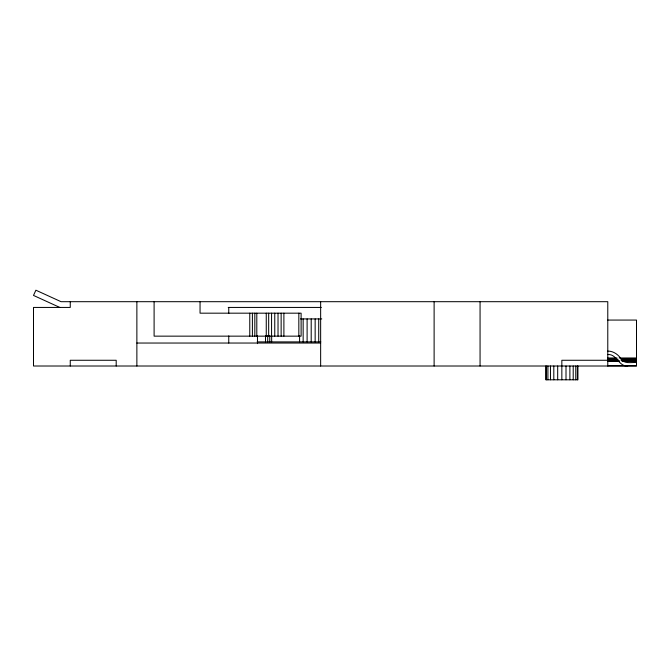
<?xml version="1.0" encoding="UTF-8"?>
<svg xmlns="http://www.w3.org/2000/svg" width="670" height="670" viewBox="0 0 670 670"><rect width="100%" height="100%" fill="white"/><g stroke="black" fill="none" stroke-linecap="round" stroke-linejoin="round"><path stroke-width="1" d="M228.219 307.438L321.324 307.438M300.487 318.92L321.767 318.92M607.782 320.067L636.5 320.067L636.5 366.013L33.5 366.013L33.5 307.438L70.258 307.438L70.258 301.693M257.154 341.893L320.813 341.893M136.873 343.04L320.645 343.04M607.782 357.973L617.011 357.973M619.063 357.973L636.5 357.973M607.782 358.86L617.011 358.86M621.115 358.86L636.5 358.86M607.782 359.698L618.042 359.698M621.115 359.698L636.5 359.698M607.782 360.267L561.845 360.267L561.845 379.798M607.782 360.41L619.063 360.41M621.115 360.41L636.5 360.41M607.782 360.954L619.063 360.954M622.145 360.954L636.5 360.954M607.782 361.415L619.063 361.415M622.145 361.415L636.5 361.298M636.5 362.562C631.726 362.127 625.855 363.994 621.995 360.209C619.005 355.125 613.904 351.055 607.782 351.08M607.782 365.736L636.5 365.736M607.782 354.522C616.936 353.886 618.527 366.649 627.681 366.013M59.814 307.438L33.5 295.428L35.887 290.202L61.062 301.693L607.782 301.693L607.782 366.013M577.925 366.013L577.925 379.798L545.765 379.798L545.765 366.013M577.372 366.013L577.372 379.798M575.764 366.013L575.764 379.798M573.21 366.013L573.21 379.798M569.885 366.013L569.885 379.798M566.008 366.013L566.008 379.798M557.683 366.013L557.683 379.798M553.805 366.013L553.805 379.798M550.472 366.013L550.472 379.798M547.918 366.013L547.918 379.798M546.31 366.013L546.31 379.798M480.063 301.693L480.063 366.013M434.118 301.693L434.118 366.013M320.645 301.693L320.645 366.013M318.719 318.92L318.719 341.893M315.151 318.92L315.151 341.893M311.198 318.92L311.198 341.893M307.111 318.92L307.111 341.893M303.158 318.92L303.158 341.893M299.591 335.628L299.591 341.893M298.828 313.175L298.828 336.147M283.896 313.175L283.896 336.147M281.14 313.175L281.14 336.147M278.025 313.175L278.025 336.147M274.759 313.175L274.759 336.147M271.66 335.628L271.66 341.893M271.568 313.175L271.568 336.147M269.767 335.628L269.767 341.893M268.67 313.175L268.67 336.147M267.69 335.628L267.69 341.893M266.258 313.175L266.258 336.147M265.513 335.628L265.513 341.893M257.473 335.628L257.473 343.635M256.803 313.175L256.803 336.147M254.818 313.175L254.818 336.147M252.406 313.175L252.406 336.147M249.768 313.175L249.768 336.147M228.755 307.438L228.755 313.535M228.755 335.921L228.755 343.04M200.045 301.693L200.045 313.175L301.115 313.175L301.115 336.147L154.1 336.147L154.1 301.693M136.873 301.693L136.873 366.013M116.195 366.013L116.195 360.267L70.258 360.267L70.258 366.013"/></g></svg>
